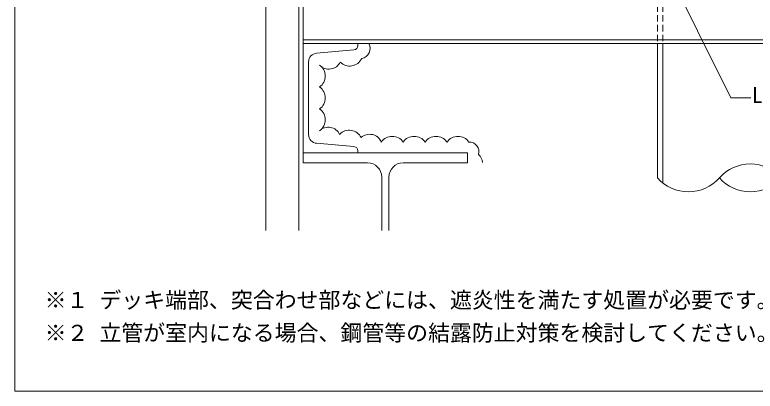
# Model space of a CAD drawing. Units: millimetres, scale not verified. Extents: x -675 to 675, y -471 to 460.
# Drawn here: x -675 to 1, y -440 to -96 of the extents above; entities that cross this region are included whole.
import ezdxf
from ezdxf.enums import TextEntityAlignment as Align

# ---------------------------------------------------------------- set-up
doc = ezdxf.new("R2010")
doc.units = ezdxf.units.MM
doc.header["$LTSCALE"] = 5
doc.linetypes.add('DASHED1', pattern=[1.8, 1.2, -0.6])
for name, color, linetype, lineweight in [('1-0_芯・寸法線', 7, 'Continuous', 9), ('1-2_ハッチング', 33, 'Continuous', 18), ('1-7_設備', 7, 'Continuous', 9), ('1-8_下地など', 7, 'Continuous', 9), ('1-A_元図・躯体', 7, 'Continuous', 9), ('F-F', 7, 'Continuous', 9)]:
    doc.layers.add(name, color=color, linetype=linetype, lineweight=lineweight)
doc.styles.add('ＭＳ ゴシック', font='')
doc.styles.get('ＭＳ ゴシック').set_extended_font_data('MS Gothic')

msp = doc.modelspace()

# ---------------------------------------------------------------- linework, layer by layer
at = {"layer": '1-0_芯・寸法線'}
msp.add_lwpolyline([(-143.254, 72.932), (-21.569, -172.099), (-3.094, -172.099)], dxfattribs=at)
at = {"layer": '1-2_ハッチング'}
for centre, radius, start, end in [((-359.965, -127.048), 9.264, 279.834, 29.834), ((-388.316, -134.167), 11.636, 223.167, 333.167), ((-369.293, -130.953), 12.096, 224.419, 334.419), ((-403.805, -152.128), 12.208, 305, 55), ((-403.805, -172.128), 12.208, 305, 55), ((-403.805, -192.128), 12.208, 305, 55), ((-388.825, -210.156), 11.318, 24.821, 134.821), ((-369.778, -213.768), 12.122, 26.373, 136.373), ((-351.14, -216.852), 11.498, 22.567, 132.567), ((-330.522, -219.441), 12.208, 35, 145), ((-310.522, -219.441), 12.208, 35, 145), ((-290.522, -219.441), 12.208, 35, 145), ((-270.522, -219.441), 12.208, 35, 145), ((-260.112, -221.132), 8.703, 342.698, 92.698), ((-259.147, -231.781), 10.904, 3.002, 47.663)]:
    msp.add_arc(centre, radius, start, end, dxfattribs=at)
at = {"layer": '1-7_設備', "linetype": 'DASHED1'}
for p, q in [((-88.429, 2.561), (-88.429, -122.439)), ((-83.429, 2.561), (-83.429, -122.439))]:
    msp.add_line(p, q, dxfattribs=at)
at = {"layer": '1-7_設備'}
for p, q in [((-88.429, -122.439), (-88.429, -245.181)), ((-83.429, -122.439), (-83.429, -249.88))]:
    msp.add_line(p, q, dxfattribs=at)
for centre, start, end in [((-3.657, -270.239), 41.566, 138.434), ((-60.172, -220.123), 221.566, 318.434), ((-3.657, -220.123), 221.566, 318.434)]:
    msp.add_arc(centre, 37.768, start, end, dxfattribs=at)
at = {"layer": '1-8_下地など'}
for p, q in [((-445.803, -293.258), (-445.803, 364.891)), ((-415.803, -293.258), (-415.803, 364.891)), ((-411.803, -122.439), (-411.803, 69.546)), ((318.197, -119.239), (-411.803, -119.239)), ((318.197, -122.439), (-411.803, -122.439))]:
    msp.add_line(p, q, dxfattribs=at)
at = {"layer": '1-A_元図・躯体'}
for p, q in [((-365.455, -128.29), (-399.5, -131.268)), ((-406.803, -139.238), (-406.803, -205.64)), ((-399.5, -213.61), (-365.455, -216.589)), ((-261.803, -222.439), (-411.803, -222.439)), ((-361.803, -220.573), (-361.803, -222.439)), ((-353.053, -231.439), (-411.803, -231.439)), ((-340.053, -293.258), (-340.053, -244.439)), ((-333.553, -244.439), (-333.553, -293.258))]:
    msp.add_line(p, q, dxfattribs=at)
for points in [[(-411.803, -231.439), (-411.803, -122.439), (-361.803, -122.439), (-361.803, -124.305)], [(-261.803, -222.439), (-261.803, -231.439), (-320.553, -231.439)]]:
    msp.add_lwpolyline(points, dxfattribs=at)
for centre, radius, start, end in [((-365.803, -124.305), 4, 275, 0), ((-398.803, -139.238), 8, 95, 180), ((-398.803, -205.64), 8, 180, 265), ((-365.803, -220.573), 4, 0, 85), ((-353.053, -244.439), 13, 0, 90), ((-320.553, -244.439), 13, 90, 180)]:
    msp.add_arc(centre, radius, start, end, dxfattribs=at)
at = {"layer": 'F-F'}
msp.add_line((-675, 460), (-675, -440), dxfattribs=at)
msp.add_lwpolyline([(-675, 460), (675, 460), (675, -440), (-675, -440)], dxfattribs=at)

# ---------------------------------------------------------------- texts
at = {"layer": '1-0_芯・寸法線', "style": 'ＭＳ ゴシック'}
for s, p in [('LCSドレン固定板', (-2.373, -181.091)), ('※１ デッキ端部、突合わせ部などには、遮炎性を満たす処置が必要です。（別途工事）', (-647.755, -368.405)), ('※２ 立管が室内になる場合、鋼管等の結露防止対策を検討してください。', (-647.755, -398.405))]:
    msp.add_text(s, height=14.66, dxfattribs=at).set_placement(p, align=Align.BOTTOM_LEFT)

doc.saveas('drawing.dxf')
